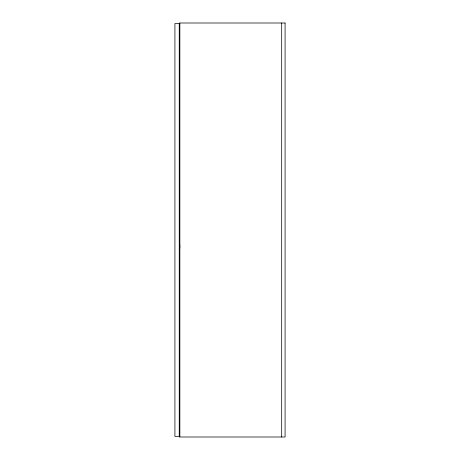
<?xml version="1.0" encoding="UTF-8"?>
<svg xmlns="http://www.w3.org/2000/svg" width="460" height="460" viewBox="0 0 460 460"><rect width="100%" height="100%" fill="white"/><g stroke="black" fill="none" stroke-linecap="round" stroke-linejoin="round"><path stroke-width="0.69" d="M179.814 244.864L179.814 248.256M281.692 23L281.692 437M179.814 23L179.814 437M285.079 23L179.699 23L179.699 437L285.079 437L285.079 23M179.245 23.563L174.921 23.563L174.921 436.436L179.245 436.436L179.245 23.563"/></g></svg>
